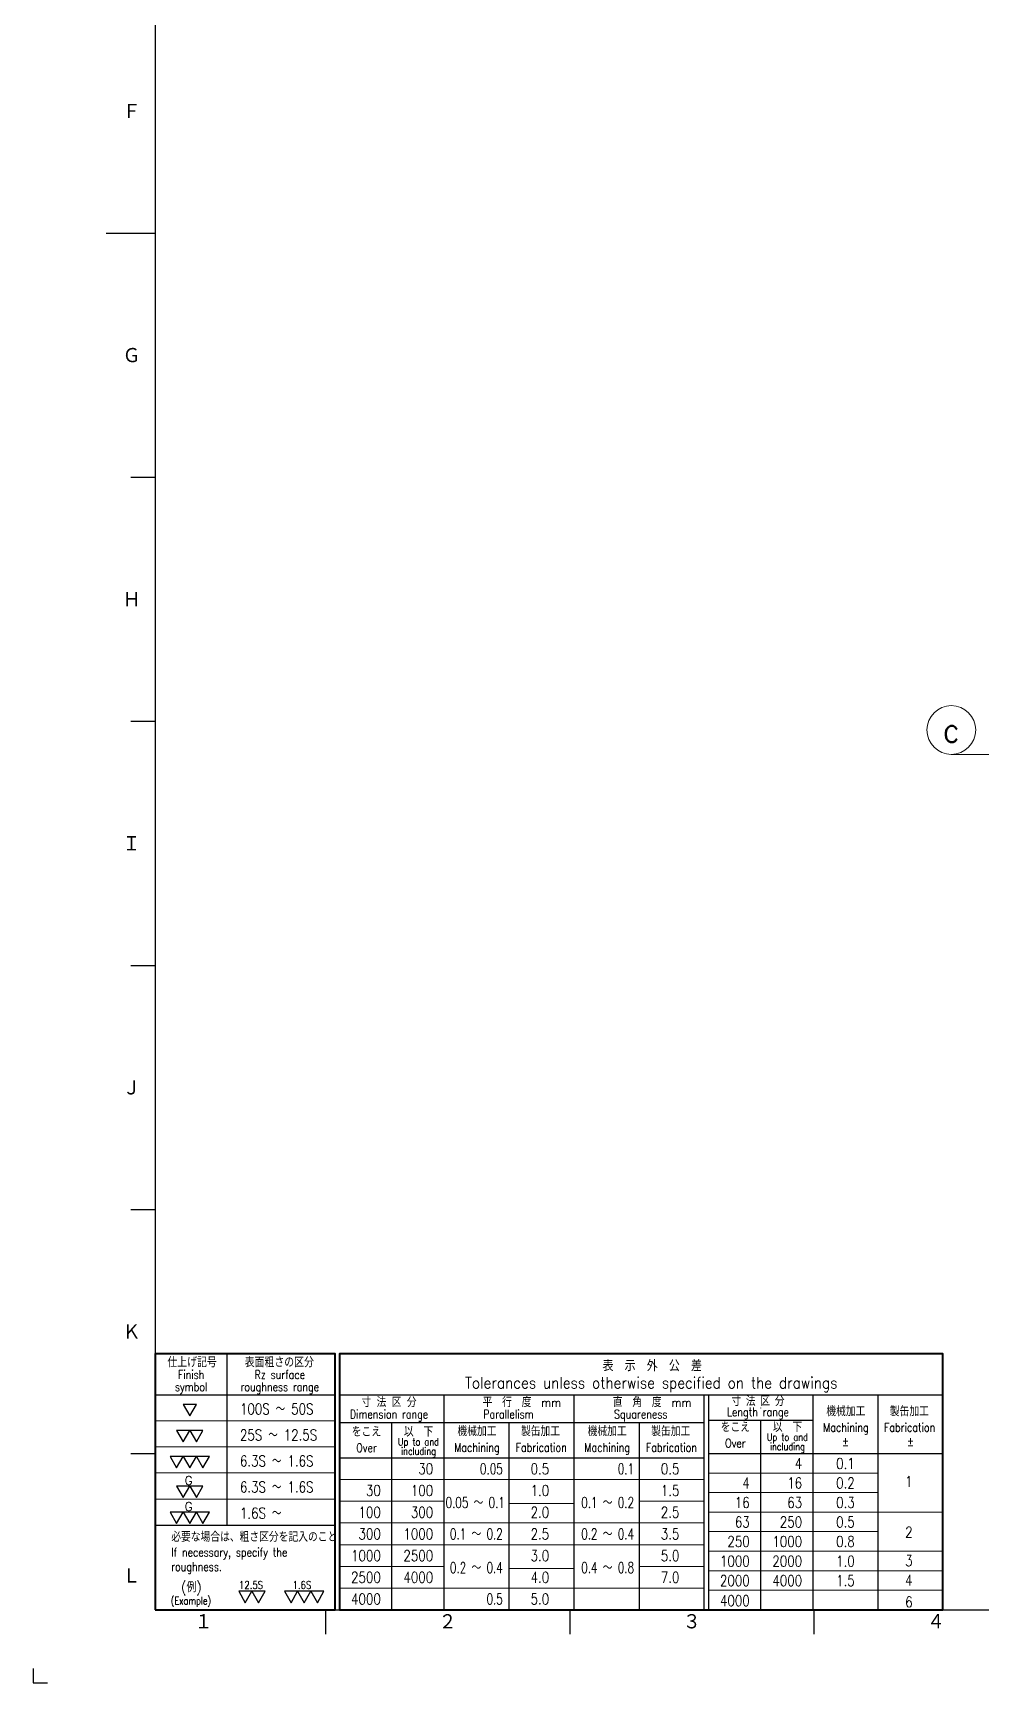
# Model space of a CAD drawing. Header units: millimetres. Extents: x 0 to 5046, y 0 to 3564.
# Drawn here: x 0 to 1165, y 0 to 2028 of the extents above; entities that cross this region are included whole.
import ezdxf
from ezdxf.enums import TextEntityAlignment as Align

# ---------------------------------------------------------------- set-up
doc = ezdxf.new("R2010")
doc.units = ezdxf.units.MM
doc.header["$LTSCALE"] = 6
doc.layers.get('0').update_dxf_attribs({"lineweight": 20})
for name, color, linetype, lineweight in [('2', 5, 'Continuous', 40), ('4', 3, 'Continuous', 13), ('5', 3, 'Continuous', 13)]:
    doc.layers.add(name, color=color, linetype=linetype, lineweight=lineweight)
doc.layers.add('RAHM2', color=1, linetype='Continuous')
doc.styles.add('DIMENSION', font='romans.shx', dxfattribs={"width": 0.8, "bigfont": 'extfont2.shx'})
doc.styles.get("Standard").update_dxf_attribs({"font": 'romans.shx', "width": 0.8, "bigfont": 'extfont2.shx'})

# ---------------------------------------------------------------- blocks, each defined once
blk = doc.blocks.new('1A1ブヒン')
at = {"layer": '2'}
for points in [[(25, 15), (61.89, 15), (61.89, 67.4), (25, 67.4)], [(62.78, 15), (186.34, 15), (186.34, 67.4), (62.78, 67.4)]]:
    blk.add_lwpolyline(points, close=True, dxfattribs=at)
at = {"layer": '4'}
for p, q in [((25, 53.68), (61.89, 53.68)), ((25, 48.35), (61.89, 48.35)), ((25, 43.02), (61.89, 43.02)), ((62.78, 41.67), (137.45, 41.67)), ((138.34, 43), (173, 43)), ((25, 37.68), (61.89, 37.68)), ((62.78, 37.22), (84.12, 37.22)), ((124.12, 37.22), (137.45, 37.22)), ((138.34, 39), (173, 39)), ((97.45, 36.78), (110.78, 36.78)), ((138.34, 35), (186.34, 35)), ((62.78, 32.78), (137.45, 32.78)), ((138.34, 31), (173, 31)), ((62.78, 28.33), (137.45, 28.33)), ((62.78, 23.89), (84.12, 23.89)), ((124.12, 23.89), (137.45, 23.89)), ((138.34, 27), (186.34, 27)), ((97.45, 23.44), (110.78, 23.44)), ((138.34, 23), (186.34, 23)), ((62.78, 19.44), (137.45, 19.44)), ((138.34, 19), (186.34, 19))]:
    blk.add_line(p, q, dxfattribs=at)
at = {"layer": 'RAHM2', "color": 5, "linetype": 'Continuous'}
for p, q in [((25, 579), (25, 15)), ((15, 297), (25, 297)), ((20, 247), (25, 247)), ((20, 197), (25, 197)), ((20, 147), (25, 147)), ((20, 97), (25, 97)), ((20, 47), (25, 47)), ((25, 15), (826, 15)), ((60, 10), (60, 15)), ((110, 10), (110, 15)), ((160, 10), (160, 15)), ((0, 3), (0, 0)), ((0, 0), (3, 0))]:
    blk.add_line(p, q, dxfattribs=at)
at = {"layer": 'RAHM2', "color": 7, "linetype": 'Continuous'}
for p, q in [((39.67, 67.4), (39.67, 32.35)), ((25, 59.02), (61.89, 59.02)), ((62.78, 59.02), (186.34, 59.02)), ((84.12, 59.02), (84.12, 15)), ((110.78, 59.02), (110.78, 15)), ((137.45, 15), (137.45, 59.02)), ((138.34, 59.02), (138.34, 15)), ((159.67, 59.02), (159.67, 15)), ((173, 59.02), (173, 15)), ((149, 56.35), (149, 56.32)), ((62.78, 53.37), (137.45, 53.37)), ((73.45, 53.37), (73.45, 15)), ((97.45, 53.37), (97.45, 15)), ((124.12, 53.37), (124.12, 15)), ((138.34, 53.81), (159.67, 53.81)), ((149, 53.81), (149, 15)), ((62.78, 46.11), (137.45, 46.11)), ((138.34, 47), (186.34, 47)), ((25, 32.35), (61.89, 32.35))]:
    blk.add_line(p, q, dxfattribs=at)
for points in [[(32.11, 54.73), (33.46, 57.06), (30.77, 57.06), (32.11, 54.73)], [(30.76, 49.4), (32.11, 51.73), (29.41, 51.73), (30.76, 49.4)], [(33.45, 49.4), (34.8, 51.73), (32.11, 51.73), (33.45, 49.4)], [(29.42, 44.06), (30.77, 46.4), (28.07, 46.4), (29.42, 44.06)], [(32.11, 44.06), (33.46, 46.4), (30.77, 46.4), (32.11, 44.06)], [(34.81, 44.06), (36.15, 46.4), (33.46, 46.4), (34.81, 44.06)], [(30.76, 38.01), (32.11, 40.34), (29.41, 40.34), (30.76, 38.01)], [(33.45, 38.01), (34.8, 40.34), (32.11, 40.34), (33.45, 38.01)], [(29.42, 32.68), (30.77, 35.01), (28.07, 35.01), (29.42, 32.68)], [(32.11, 32.68), (33.46, 35.01), (30.77, 35.01), (32.11, 32.68)], [(34.81, 32.68), (36.15, 35.01), (33.46, 35.01), (34.81, 32.68)], [(43.48, 16.45), (44.83, 18.79), (42.14, 18.79), (43.48, 16.45)], [(46.18, 16.45), (47.52, 18.79), (44.83, 18.79), (46.18, 16.45)], [(52.85, 16.45), (54.2, 18.79), (51.5, 18.79), (52.85, 16.45)], [(55.55, 16.45), (56.89, 18.79), (54.2, 18.79), (55.55, 16.45)], [(58.24, 16.45), (59.59, 18.79), (56.89, 18.79), (58.24, 16.45)]]:
    blk.add_lwpolyline(points, close=True, dxfattribs=at)
at = {"layer": 'RAHM2', "color": 5, "linetype": 'Continuous'}
for s, p in [('Ｆ', (18.36, 320.24)), ('Ｇ', (18.36, 270.24)), ('Ｈ', (18.36, 220.24)), ('Ｉ', (18.36, 170.24)), ('Ｊ', (18.36, 120.24)), ('Ｋ', (18.36, 70.24)), ('Ｌ', (18.36, 20.24)), ('１', (33.1, 10.87)), ('２', (83.1, 10.87)), ('３', (133.1, 10.87)), ('４', (183.1, 10.87))]:
    blk.add_text(s, height=3.31, dxfattribs=at).set_placement(p)
at = {"layer": 'RAHM2', "color": 7, "linetype": 'Continuous'}
for s, height, width, p in [('仕上げ記号', 1.956, 0.9, (32.58, 64.69)), ('表面粗さの区分', 1.956, 0.9, (50.44, 64.69)), ('表\u3000示\u3000外\u3000公\u3000差', 2.286, 0.9, (126.81, 63.87)), ('symbol', 1.778, 0.8, (32.39, 59.78)), ('Finish', 1.778, 0.8, (32.39, 62.28)), ('roughness range', 1.7778, 0.8, (50.55, 59.78)), ('Rz surface', 1.778, 0.8, (50.55, 62.28)), ('Tolerances unless otherwise specified on the drawings', 2.2857, 0.9, (126.61, 60.36)), ('寸 法 区 分', 1.778, 0.9, (72.91, 56.54)), ('平\u3000行\u3000度\u3000mm', 1.778, 0.9, (100.13, 56.54)), ('直\u3000角\u3000度\u3000mm', 1.778, 0.9, (126.79, 56.54)), ('寸 法 区 分', 1.778, 0.8, (148.46, 56.76)), ('Dimension range', 1.7778, 0.8, (72.91, 54.19)), ('Parallelism', 1.7778, 0.8, (97.36, 54.19)), ('Squareness', 1.778, 0.8, (124.45, 54.19)), ('Length range', 1.7778, 0.8, (148.46, 54.63)), ('機械加工', 1.778, 0.9, (166.47, 54.67)), ('製缶加工', 1.778, 0.9, (179.47, 54.67)), ('をこえ', 1.778, 0.9, (68.29, 50.49)), ('以\u3000下', 1.778, 0.9, (78.96, 50.49)), ('機械加工', 1.778, 0.9, (90.92, 50.59)), ('製缶加工', 1.778, 0.9, (103.94, 50.59)), ('機械加工', 1.778, 0.9, (117.58, 50.59)), ('製缶加工', 1.778, 0.9, (130.6, 50.59)), ('をこえ', 1.778, 0.9, (143.84, 51.44)), ('Up to and', 1.524, 0.8, (154.5, 49.6)), ('以\u3000下', 1.778, 0.9, (154.51, 51.44)), ('Machining', 1.778, 0.8, (166.47, 51.47)), ('Fabrication', 1.7778, 0.8, (179.52, 51.47)), ('Over', 1.778, 0.8, (68.29, 47.28)), ('Up to and', 1.524, 0.8, (78.94, 48.65)), ('including', 1.524, 0.8, (78.96, 46.72)), ('Machining', 1.778, 0.8, (90.92, 47.37)), ('Fabrication', 1.7778, 0.8, (104.08, 47.37)), ('Machining', 1.778, 0.8, (117.58, 47.37)), ('Fabrication', 1.7778, 0.8, (130.75, 47.37)), ('Over', 1.778, 0.8, (143.84, 48.23)), ('including', 1.524, 0.8, (154.51, 47.67)), ('%%P', 1.778, 0.9, (166.37, 48.6)), ('%%P', 1.778, 0.9, (179.7, 48.6))]:
    blk.add_text(s, height=height, dxfattribs=dict(at, width=width)).set_placement(p, align=Align.CENTER)
for s, height, width, p in [('100S ～ 50S', 2.222, 0.8, (42.38, 55.03)), ('25S ～ 12.5S', 2.2222, 0.8, (42.38, 49.69)), ('6.3S ～ 1.6S', 2.2222, 0.8, (42.38, 44.36)), ('0.1', 2.222, 0.8, (164.48, 43.86)), ('6.3S ～ 1.6S', 2.2222, 0.8, (42.38, 39.03)), ('0.2', 2.222, 0.8, (164.48, 39.86)), ('1', 2.22, 0.8, (178.61, 40.16)), ('0.3', 2.222, 0.8, (164.48, 35.86)), ('1.6S ～ ', 2.222, 0.8, (42.38, 33.69)), ('0.5', 2.222, 0.8, (164.48, 31.86)), ('必要な場合は、粗さ区分を記入のこと', 1.7778, 0.9, (28.31, 28.95)), ('2', 2.22, 0.8, (178.61, 29.8)), ('If necessary, specify the', 1.7778, 0.8, (28.31, 25.9)), ('0.8', 2.222, 0.8, (164.48, 27.86)), ('roughness.', 1.778, 0.8, (28.31, 22.94)), ('1.0', 2.222, 0.8, (164.48, 23.86)), ('3', 2.22, 0.8, (178.61, 23.94)), ('(例)', 2.032, 0.9, (30.33, 18.61)), ('12.5S', 1.6, 0.8, (42.19, 19.27)), ('1.6S', 1.6, 0.8, (53.16, 19.27)), ('1.5', 2.222, 0.8, (164.48, 19.86)), ('4', 2.22, 0.8, (178.61, 19.94)), ('(Example)', 1.524, 0.8, (28.22, 16.1)), ('6', 2.22, 0.8, (178.61, 15.5))]:
    blk.add_text(s, height=height, dxfattribs=dict(at, width=width)).set_placement(p)
for s, height, width, p in [('30', 2.222, 0.8, (81.95, 42.75)), ('0.05', 2.222, 0.7, (96.21, 42.75)), ('0.5', 2.222, 0.8, (105.71, 42.75)), ('0.1', 2.222, 0.7, (123.09, 42.75)), ('0.5', 2.222, 0.8, (132.38, 42.75)), ('4', 2.22, 0.8, (157.51, 43.86)), ('4', 2.22, 0.8, (146.78, 39.86)), ('16', 2.222, 0.8, (157.51, 39.86)), ('30', 2.222, 0.8, (71.23, 38.31)), ('100', 2.222, 0.8, (81.95, 38.31)), ('0.05 ～ 0.1', 2.222, 0.7, (96.64, 35.85)), ('1.0', 2.222, 0.8, (105.71, 38.31)), ('0.1 ～ 0.2', 2.222, 0.7, (123.09, 35.85)), ('1.5', 2.222, 0.8, (132.38, 38.31)), ('16', 2.222, 0.8, (146.78, 35.86)), ('63', 2.222, 0.8, (157.51, 35.86)), ('100', 2.222, 0.8, (71.23, 33.86)), ('300', 2.222, 0.8, (81.95, 33.86)), ('2.0', 2.222, 0.8, (105.71, 33.86)), ('2.5', 2.222, 0.8, (132.38, 33.86)), ('63', 2.222, 0.8, (146.78, 31.86)), ('250', 2.222, 0.8, (157.51, 31.86)), ('300', 2.222, 0.8, (71.23, 29.42)), ('1000', 2.222, 0.8, (81.95, 29.42)), ('0.1 ～ 0.2', 2.222, 0.7, (96.21, 29.42)), ('2.5', 2.222, 0.8, (105.71, 29.42)), ('0.2 ～ 0.4', 2.222, 0.7, (123.09, 29.42)), ('3.5', 2.222, 0.8, (132.38, 29.42)), ('1000', 2.222, 0.8, (71.23, 24.97)), ('2500', 2.222, 0.8, (81.95, 24.97)), ('3.0', 2.222, 0.8, (105.71, 24.97)), ('5.0', 2.222, 0.8, (132.38, 24.97)), ('250', 2.222, 0.8, (146.78, 27.86)), ('1000', 2.222, 0.8, (157.51, 27.86)), ('0.2 ～ 0.4', 2.222, 0.7, (96.21, 22.53)), ('0.4 ～ 0.8', 2.222, 0.7, (123.09, 22.53)), ('1000', 2.222, 0.8, (146.78, 23.86)), ('2000', 2.222, 0.8, (157.51, 23.86)), ('2500', 2.222, 0.8, (71.23, 20.53)), ('4000', 2.222, 0.8, (81.95, 20.53)), ('4.0', 2.222, 0.8, (105.71, 20.53)), ('7.0', 2.222, 0.8, (132.38, 20.53)), ('2000', 2.222, 0.8, (146.78, 19.86)), ('4000', 2.222, 0.8, (157.51, 19.86)), ('4000', 2.222, 0.8, (71.23, 16.09)), ('0.5', 2.222, 0.7, (96.21, 16.09)), ('5.0', 2.222, 0.8, (105.71, 16.09)), ('4000', 2.222, 0.8, (146.78, 15.74))]:
    blk.add_text(s, height=height, dxfattribs=dict(at, width=width)).set_placement(p, align=Align.RIGHT)
for p in [(32.67, 40.59), (32.67, 35.25)]:
    blk.add_text('G', height=1.78, dxfattribs=at).set_placement(p, align=Align.RIGHT)
at = {"layer": 'RAHM2', "color": 5, "linetype": 'Continuous', "width": 0.7}
for tag, p in [('HEADER3', (35, 566.01)), ('HEADER4', (54.75, 566)), ('HEADER15', (74.49, 566)), ('HEADER16', (94.43, 566))]:
    blk.add_attdef(tag, text='', height=6, dxfattribs=at).set_placement(p, align=Align.MIDDLE)
at = {"layer": 'RAHM2', "color": 7, "linetype": 'Continuous'}
blk.add_attdef('HEADER5', text='', height=2.5, dxfattribs=at).set_placement((63.69, 559.1), align=Align.BOTTOM_RIGHT)
for tag, height, width, p in [('HEADER25', 3.2, 0.63, (772.91, 86.65)), ('HEADER23', 3.33, 0.8, (797.4, 86.46)), ('HEADER24', 3.5, 0.8, (818.57, 86.49)), ('HEADER22', 3.2, 0.63, (772.91, 79.65)), ('HEADER20', 3.33, 0.8, (797.4, 79.46)), ('HEADER21', 3.5, 0.8, (818.57, 79.49)), ('HEADER19', 3.2, 0.63, (772.91, 72.65)), ('HEADER17', 3.33, 0.8, (797.4, 72.46)), ('HEADER18', 3.5, 0.8, (818.57, 72.49)), ('HEADER11', 3.2, 0.63, (772.91, 65.65)), ('HEADER9', 3.33, 0.8, (797.4, 65.46)), ('HEADER10', 3.5, 0.8, (818.57, 65.49)), ('HEADER7', 3.31, 0.8, (590.63, 48.21)), ('HEADER1', 5, 0.9, (775.12, 45.15)), ('GEN-TITLE-SCA', 4, 0.85, (677.79, 40.85)), ('HEADER14', 3.31, 0.8, (590.63, 36.29)), ('HEADER2', 6, 0.9, (774.89, 36.68))]:
    blk.add_attdef(tag, text='', height=height, dxfattribs=dict(at, width=width)).set_placement(p, align=Align.MIDDLE)
for tag, p in [('HEADER27', (648.45, 41.09)), ('HEADER26', (663.07, 41.09))]:
    blk.add_attdef(tag, text='', height=4, dxfattribs=at).set_placement(p, align=Align.MIDDLE)
at = {"layer": 'RAHM2', "color": 7, "linetype": 'Continuous', "width": 0.7}
blk.add_attdef('GEN-TITLE-DAT', text='', height=3.5, dxfattribs=at).set_placement((700.02, 39.1), align=Align.CENTER)
at = {"layer": 'RAHM2', "color": 5, "linetype": 'Continuous'}
blk.add_attdef('HEADER6', text='', height=5.8, dxfattribs=at).set_placement((623.09, 17.9), align=Align.BOTTOM_RIGHT)
at = {"layer": 'RAHM2', "color": 5, "linetype": 'Continuous', "style": 'DIMENSION', "width": 1.2}
for tag, p in [('HEADER13', (629.56, 16.75)), ('HEADER12', (663.26, 16.72)), ('GEN-TITLE-DWG', (732.79, 16.74))]:
    blk.add_attdef(tag, text='', height=7.02, dxfattribs=at).set_placement(p, align=Align.BOTTOM_LEFT)
at = {"layer": 'RAHM2', "color": 5, "linetype": 'Continuous', "style": 'DIMENSION'}
blk.add_attdef('HEADER8', text='', height=7.02, dxfattribs=at).set_placement((824.55, 16.71), align=Align.BOTTOM_RIGHT)
blk = doc.blocks.new('GENBALLOON1')
blk.add_circle((0, 0), 5)
at = {"flags": 1}
blk.add_attdef('GEN_PARENT', text='', height=2.5, dxfattribs=at).set_placement((0, 0), align=Align.MIDDLE)
blk.add_attdef('REF_NO', text='', height=3.5).set_placement((0, 0), align=Align.MIDDLE)
at = {"color": 7, "flags": 1}
for tag, p in [('5GENINF', (6.43, 0.96)), ('6GENINF', (6.43, 0.63)), ('7GENINF', (6.43, 0.3)), ('8GENINF', (6.43, -0.04)), ('9GENINF', (6.43, -0.37)), ('3GENINF', (6.43, -2.34)), ('4GENINF', (6.43, -2.67)), ('10GENINF', (6.43, -0.7)), ('11GENINF', (6.43, -1)), ('12GENINF', (6.43, -1.34)), ('13GENINF', (6.43, -1.67)), ('14GENINF', (6.43, -2)), ('15GENINF', (6.43, -3)), ('16GENINF', (6.43, -3.34)), ('20GENINF', (6.43, -4.7)), ('21GENINF', (6.43, -5.04)), ('22GENINF', (6.43, -5.37)), ('17GENINF', (6.43, -3.7)), ('18GENINF', (6.43, -4.04)), ('19GENINF', (6.43, -4.37))]:
    blk.add_attdef(tag, p, '', height=0.2, dxfattribs=at)

msp = doc.modelspace()

# ---------------------------------------------------------------- linework, layer by layer
at = {"layer": '5'}
msp.add_line((1128.39, 1141.302), (1313.054, 1141.302), dxfattribs=at)

# ---------------------------------------------------------------- block references
at = {"layer": '2', "xscale": 6, "yscale": 6, "zscale": 6}
msp.add_blockref('1A1ブヒン', (0, 0), dxfattribs=at)
at = {"layer": '5'}
ref = msp.add_blockref('GENBALLOON1', (1128.39, 1171.302), dxfattribs=dict(at, xscale=6, yscale=6, zscale=6))
ref.add_attrib('REF_NO', 'c', dxfattribs={"color": 7, "height": 30, "width": 0.9}).set_placement((1128.39, 1171.302), align=Align.MIDDLE_CENTER)

doc.saveas('drawing.dxf')
